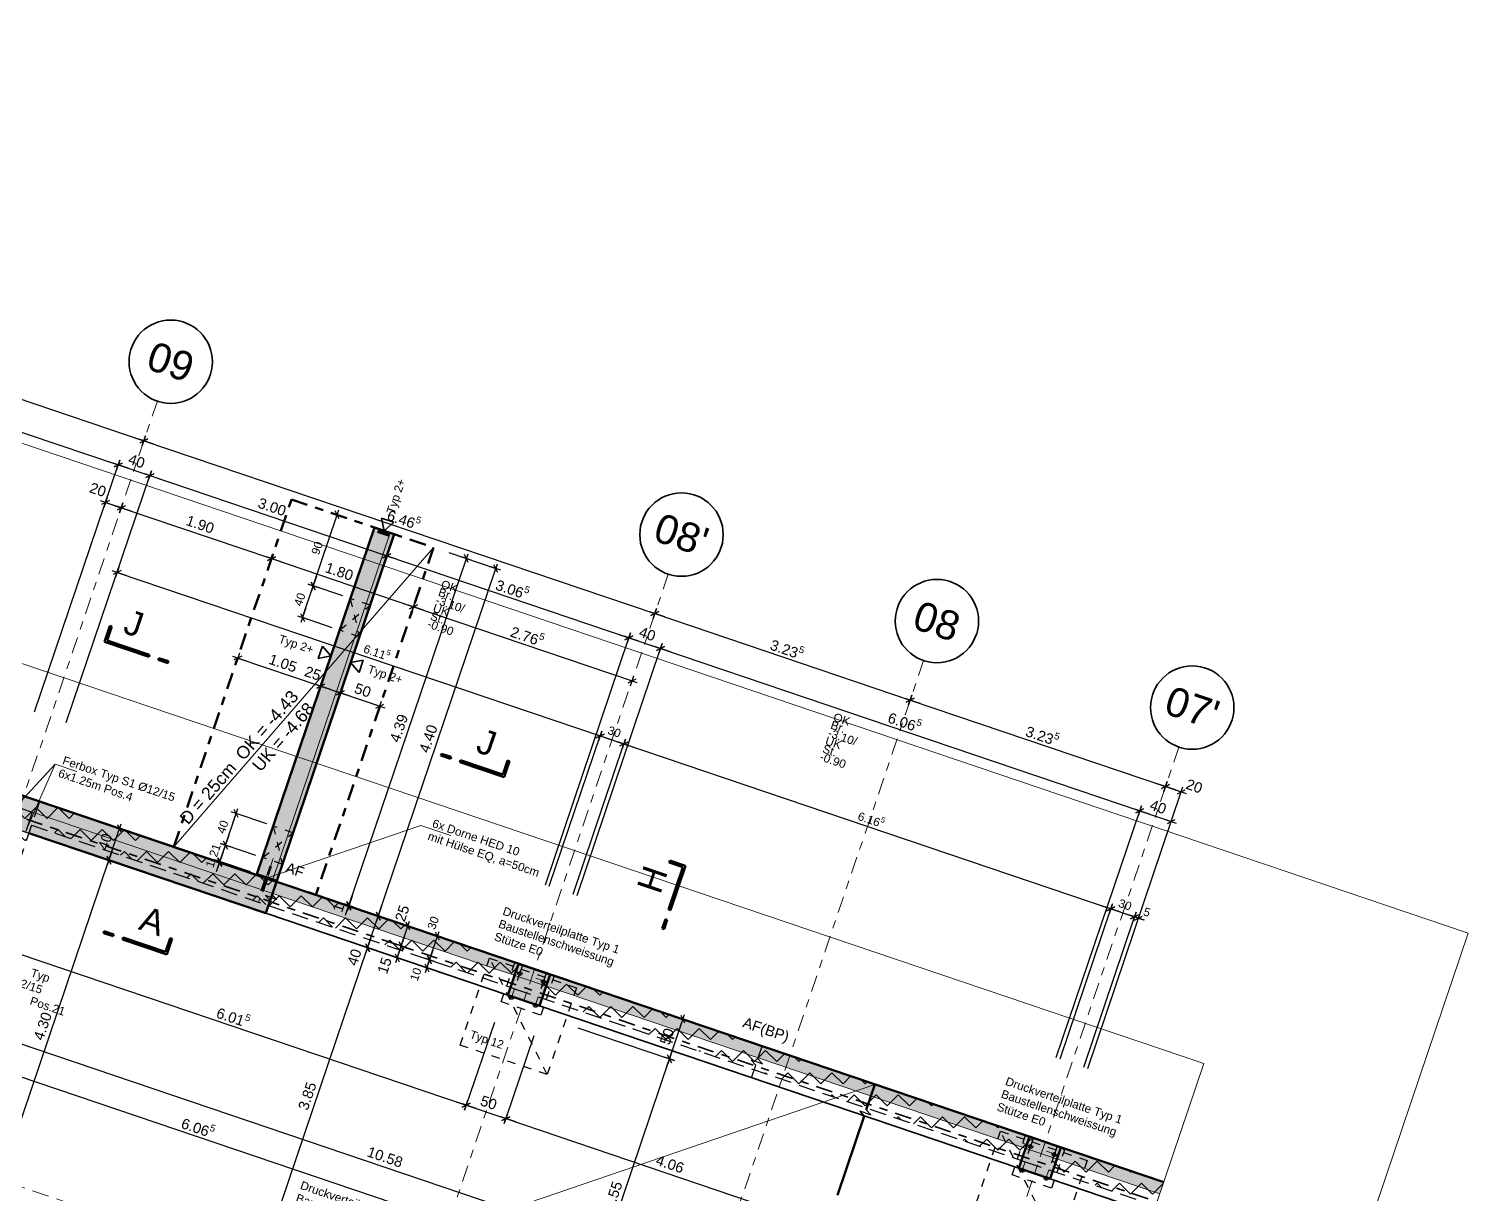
# Model space of a CAD drawing. Header units: metres. Extents: x 2661608 to 2661648.6, y 1209464.3 to 1209501.1.
# Drawn here: x 2661631.29 to 2661648.55, y 1209486.44 to 1209500.42 of the extents above; entities that cross this region are included whole.
import ezdxf

# ---------------------------------------------------------------- set-up
doc = ezdxf.new("R2010")
doc.units = ezdxf.units.M
doc.header["$PDMODE"] = 65
for name, pattern in [('AUSGEZOGEN', [0]), ('GETRENNT2_S6', [0.3, 0.2, -0.1]), ('PHANTOM2_S8', [0.3, 0.2, -0.05, 0, -0.05]), ('STRICHLINIE_S4', [0.1, 0.05, -0.05]), ('STRICHPUNKT2_S5', [0.15, 0.1, -0.05]), ('VERDECKT2_S2', [0.025, 0, -0.025])]:
    doc.linetypes.add(name, pattern=pattern)
for name, color, linetype, lineweight in [('TB_639', 7, 'AUSGEZOGEN', 25), ('TB_640', 7, 'AUSGEZOGEN', 25), ('TB_641', 7, 'AUSGEZOGEN', 25), ('TB_642', 7, 'AUSGEZOGEN', 25), ('TB_643', 7, 'AUSGEZOGEN', 25), ('TB_645', 7, 'AUSGEZOGEN', 25), ('TB_646', 7, 'AUSGEZOGEN', 25), ('TB_649', 7, 'AUSGEZOGEN', 25), ('TB_650', 7, 'AUSGEZOGEN', 25), ('TB_651', 7, 'AUSGEZOGEN', 25), ('TB_652', 7, 'AUSGEZOGEN', 25)]:
    doc.layers.add(name, color=color, linetype=linetype, lineweight=lineweight)
doc.styles.add('ARIAL', font='arial.ttf')
doc.styles.add('MtXpl_Arial', font='arial.ttf')
pattern_1 = [(45, (-1e-16, 0.53033), (0, 0.265165042945), [0.1875, -0.1875]), (135, (-1e-16, 0.53033), (-0.265165042945, 0), [0.1875, -0.1875])]

# ---------------------------------------------------------------- blocks, each defined once
blk = doc.blocks.new('COMPLEXOBJECT_4')
at = {"layer": 'TB_645', "color": 7, "linetype": 'VERDECKT2_S2', "lineweight": 25, "transparency": 33554687}
for p, q in [((2661642.588, 1209486.153), (2661642.941, 1209487.195)), ((2661642.941, 1209487.195), (2661643.983, 1209486.843)), ((2661643.63, 1209485.801), (2661642.941, 1209487.195)), ((2661643.983, 1209486.843), (2661643.63, 1209485.801)), ((2661643.63, 1209485.801), (2661642.588, 1209486.153))]:
    blk.add_line(p, q, dxfattribs=at)
at = {"layer": 'TB_645', "color": 7, "linetype": 'AUSGEZOGEN', "lineweight": 25, "transparency": 33554687, "insert": (2661642.682, 1209486.212), "char_height": 0.1, "width": 0.47747, "attachment_point": 7, "rotation": 341.2953, "style": 'ARIAL'}
blk.add_mtext('\\W0.98;Typ 12', dxfattribs=at)
blk = doc.blocks.new('COMPLEXOBJECT_5')
at = {"layer": 'TB_645', "color": 7, "linetype": 'VERDECKT2_S2', "lineweight": 25, "transparency": 33554687}
for p, q in [((2661636.463, 1209488.227), (2661636.815, 1209489.269)), ((2661636.815, 1209489.269), (2661637.857, 1209488.916)), ((2661637.505, 1209487.875), (2661636.815, 1209489.269)), ((2661637.857, 1209488.916), (2661637.505, 1209487.875)), ((2661637.505, 1209487.875), (2661636.463, 1209488.227))]:
    blk.add_line(p, q, dxfattribs=at)
at = {"layer": 'TB_645', "color": 7, "linetype": 'AUSGEZOGEN', "lineweight": 25, "transparency": 33554687, "insert": (2661636.557, 1209488.286), "char_height": 0.1, "width": 0.47747, "attachment_point": 7, "rotation": 341.2953, "style": 'ARIAL'}
blk.add_mtext('\\W0.98;Typ 12', dxfattribs=at)
blk = doc.blocks.new('COMPLEXOBJECT_10')
at = {"layer": 'TB_652', "color": 5, "linetype": 'STRICHPUNKT2_S5', "lineweight": 25, "transparency": 33554687}
for p, q in [((2661643.08, 1209486.673), (2661643.241, 1209487.147)), ((2661643.241, 1209487.147), (2661643.714, 1209486.986)), ((2661643.714, 1209486.986), (2661643.554, 1209486.513)), ((2661643.554, 1209486.513), (2661643.08, 1209486.673))]:
    blk.add_line(p, q, dxfattribs=at)
at = {"layer": 'TB_652', "color": 5, "linetype": 'STRICHPUNKT2_S5', "lineweight": 18, "transparency": 33554687}
for p, q in [((2661643.209, 1209487.052), (2661643.398, 1209486.988)), ((2661643.336, 1209487.114), (2661643.271, 1209486.925)), ((2661643.62, 1209487.018), (2661643.556, 1209486.829)), ((2661643.493, 1209486.956), (2661643.682, 1209486.891)), ((2661643.113, 1209486.768), (2661643.302, 1209486.704)), ((2661643.239, 1209486.83), (2661643.175, 1209486.641)), ((2661643.397, 1209486.671), (2661643.586, 1209486.607)), ((2661643.523, 1209486.734), (2661643.459, 1209486.545))]:
    blk.add_line(p, q, dxfattribs=at)
for centre, radius in [((2661643.303, 1209487.02), 0.03), ((2661643.303, 1209487.02), 0.015), ((2661643.588, 1209486.924), 0.03), ((2661643.588, 1209486.924), 0.015), ((2661643.207, 1209486.736), 0.03), ((2661643.207, 1209486.736), 0.015), ((2661643.491, 1209486.639), 0.03), ((2661643.491, 1209486.639), 0.015)]:
    blk.add_circle(centre, radius, dxfattribs=at)
blk = doc.blocks.new('COMPLEXOBJECT_11')
at = {"layer": 'TB_652', "color": 5, "linetype": 'STRICHPUNKT2_S5', "lineweight": 25, "transparency": 33554687}
for p, q in [((2661636.955, 1209488.747), (2661637.116, 1209489.22)), ((2661637.116, 1209489.22), (2661637.589, 1209489.06)), ((2661637.589, 1209489.06), (2661637.429, 1209488.586)), ((2661637.429, 1209488.586), (2661636.955, 1209488.747))]:
    blk.add_line(p, q, dxfattribs=at)
at = {"layer": 'TB_652', "color": 5, "linetype": 'STRICHPUNKT2_S5', "lineweight": 18, "transparency": 33554687}
for p, q in [((2661637.084, 1209489.126), (2661637.273, 1209489.061)), ((2661637.21, 1209489.188), (2661637.146, 1209488.999)), ((2661637.495, 1209489.092), (2661637.43, 1209488.903)), ((2661637.368, 1209489.029), (2661637.557, 1209488.965)), ((2661636.987, 1209488.841), (2661637.177, 1209488.777)), ((2661637.114, 1209488.904), (2661637.05, 1209488.715)), ((2661637.272, 1209488.745), (2661637.461, 1209488.681)), ((2661637.398, 1209488.808), (2661637.334, 1209488.618))]:
    blk.add_line(p, q, dxfattribs=at)
for centre, radius in [((2661637.178, 1209489.094), 0.03), ((2661637.178, 1209489.094), 0.015), ((2661637.462, 1209488.997), 0.03), ((2661637.462, 1209488.997), 0.015), ((2661637.082, 1209488.809), 0.03), ((2661637.082, 1209488.809), 0.015), ((2661637.366, 1209488.713), 0.03), ((2661637.366, 1209488.713), 0.015)]:
    blk.add_circle(centre, radius, dxfattribs=at)
blk = doc.blocks.new('ALL_ML_STRICH')
at = {"color": 0, "linetype": 'ByBlock', "lineweight": -2}
for p, q in [((-1, 0), (0.5, 0)), ((-0.3, -0.3), (0.3, 0.3)), ((0, -0.5), (0, 0.5))]:
    blk.add_line(p, q, dxfattribs=at)

msp = doc.modelspace()

# ---------------------------------------------------------------- hatches: boundary and pattern name
at = {"layer": 'TB_639', "linetype": 'AUSGEZOGEN', "lineweight": 18, "transparency": 33554687}
for points in [[(2661620.68, 1209494.363), (2661627.879, 1209491.925), (2661627.757, 1209491.566), (2661627.994, 1209491.485), (2661628.115, 1209491.845), (2661630.91, 1209490.899), (2661630.91, 1209490.899), (2661631.289, 1209490.771), (2661631.289, 1209490.771), (2661634.13, 1209489.809), (2661634.258, 1209490.188), (2661620.808, 1209494.742)], [(2661637.035, 1209488.825), (2661637.414, 1209488.697), (2661637.542, 1209489.076), (2661637.163, 1209489.204)], [(2661643.16, 1209486.752), (2661643.539, 1209486.623), (2661643.667, 1209487.002), (2661643.288, 1209487.131)]]:
    msp.add_hatch(color=254, dxfattribs=at).paths.add_polyline_path(points)
at = {"layer": 'TB_639', "linetype": 'AUSGEZOGEN', "lineweight": 70, "transparency": 33554687}
msp.add_hatch(color=254, dxfattribs=at).paths.add_polyline_path([(2661634.025, 1209490.277), (2661634.262, 1209490.197), (2661635.669, 1209494.355), (2661635.433, 1209494.436)])
at = {"layer": 'TB_640', "linetype": 'AUSGEZOGEN', "lineweight": 18, "transparency": 33554687}
msp.add_hatch(color=81, dxfattribs=at).paths.add_polyline_path([(2661635.433, 1209494.436), (2661635.48, 1209494.42), (2661634.072, 1209490.261), (2661634.025, 1209490.277)], flags=16)
msp.add_hatch(color=81, dxfattribs=at).paths.add_polyline_path([(2661635.669, 1209494.355), (2661635.622, 1209494.371), (2661634.214, 1209490.213), (2661634.262, 1209490.197)])
at = {"layer": 'TB_640', "linetype": 'AUSGEZOGEN', "lineweight": 35, "transparency": 33554687}
for color, points in [(81, [(2661635.48, 1209494.42), (2661635.464, 1209494.372), (2661635.606, 1209494.324), (2661635.622, 1209494.371)]), (254, [(2661616.196, 1209491.658), (2661616.148, 1209491.516), (2661618.828, 1209490.608), (2661618.732, 1209490.324), (2661626.83, 1209487.582), (2661626.911, 1209487.819), (2661629.705, 1209486.873), (2661631.132, 1209491.088), (2661644.852, 1209486.443), (2661644.9, 1209486.585), (2661631.038, 1209491.278), (2661629.611, 1209487.063), (2661626.817, 1209488.009), (2661626.736, 1209487.772), (2661618.922, 1209490.418), (2661619.018, 1209490.702)])]:
    msp.add_hatch(color=color, dxfattribs=at).paths.add_polyline_path(points)
at = {"layer": 'TB_646', "linetype": 'AUSGEZOGEN', "lineweight": 18, "transparency": 33554687}
h = msp.add_hatch(dxfattribs=at)
h.set_pattern_fill('MUSTER', scale=0.1875, angle=45, style=0, pattern_type=2)
h.set_pattern_definition(pattern_1)
h.paths.add_polyline_path([(2661628.007, 1209492.304), (2661627.757, 1209491.566), (2661627.994, 1209491.485), (2661628.115, 1209491.845), (2661630.91, 1209490.899), (2661630.788, 1209490.539), (2661631.167, 1209490.411), (2661631.417, 1209491.15)], flags=0)
h = msp.add_hatch(dxfattribs=at)
h.set_pattern_fill('MUSTER', scale=0.1875, angle=45, style=0, pattern_type=2)
h.set_pattern_definition(pattern_1)
h.paths.add_polyline_path([(2661631.321, 1209490.866), (2661637.114, 1209488.904), (2661637.21, 1209489.188), (2661631.417, 1209491.15)], flags=0)
h = msp.add_hatch(dxfattribs=at)
h.set_pattern_fill('MUSTER', scale=0.1875, angle=45, style=0, pattern_type=2)
h.set_pattern_definition(pattern_1)
h.paths.add_polyline_path([(2661637.398, 1209488.808), (2661643.239, 1209486.83), (2661643.336, 1209487.114), (2661637.495, 1209489.092)], flags=0)
h = msp.add_hatch(dxfattribs=at)
h.set_pattern_fill('MUSTER', scale=0.1875, angle=45, style=0, pattern_type=2)
h.set_pattern_definition(pattern_1)
h.paths.add_polyline_path([(2661644.804, 1209486.301), (2661644.9, 1209486.585), (2661643.62, 1209487.018), (2661643.523, 1209486.734)], flags=0)

# ---------------------------------------------------------------- linework, layer by layer
at = {"layer": 'DEFPOINTS', "color": 7, "linetype": 'AUSGEZOGEN', "lineweight": 25, "transparency": 16777216}
for p in [(2661632.67, 1209495.476), (2661632.361, 1209495.185), (2661632.585, 1209495.223), (2661632.585, 1209495.223), (2661632.74, 1209495.057), (2661632.208, 1209494.735), (2661632.398, 1209494.671), (2661635.057, 1209494.563), (2661635.581, 1209494.095), (2661636.143, 1209494.195), (2661636.143, 1209494.195), (2661634.198, 1209494.062), (2661632.347, 1209493.897), (2661634.104, 1209493.784), (2661634.7, 1209493.734), (2661635.171, 1209493.574), (2661635.171, 1209493.574), (2661635.407, 1209493.58), (2661635.407, 1209493.58), (2661635.087, 1209493.414), (2661635.087, 1209493.414), (2661635.902, 1209493.485), (2661638.796, 1209493.403), (2661634.571, 1209493.355), (2661635.343, 1209493.39), (2661635.343, 1209493.39), (2661638.738, 1209493.232), (2661638.738, 1209493.232), (2661635.016, 1209493.204), (2661635.784, 1209493.136), (2661635.784, 1209493.136), (2661635.784, 1209493.136), (2661638.486, 1209493.111), (2661633.84, 1209493.006), (2661633.84, 1209493.006), (2661638.865, 1209492.983), (2661633.794, 1209492.87), (2661634.789, 1209492.534), (2661635.025, 1209492.453), (2661641.858, 1209492.366), (2661638.39, 1209492.204), (2661631.514, 1209492.06), (2661631.514, 1209492.06), (2661641.74, 1209492.016), (2661641.74, 1209492.016), (2661638.14, 1209491.935), (2661638.425, 1209491.839), (2661644.921, 1209491.329), (2661631.417, 1209491.15), (2661644.882, 1209491.213), (2661644.882, 1209491.213), (2661631.91, 1209490.983), (2661644.611, 1209491.038), (2661634.22, 1209490.855), (2661631.767, 1209490.609), (2661631.767, 1209490.609), (2661633.383, 1209490.484), (2661633.648, 1209490.627), (2661634.092, 1209490.476), (2661634.092, 1209490.476), (2661632.25, 1209490.445), (2661633.577, 1209490.418), (2661633.58, 1209490.428), (2661634.025, 1209490.277), (2661634.025, 1209490.277), (2661634.262, 1209490.197), (2661634.262, 1209490.197), (2661634.323, 1209490.166), (2661635.125, 1209489.894), (2661635.128, 1209489.904), (2661635.48, 1209489.774), (2661635.484, 1209489.773), (2661635.484, 1209489.773), (2661644.266, 1209489.861), (2661635.934, 1209489.621), (2661644.55, 1209489.765), (2661636.222, 1209489.523), (2661635.306, 1209489.411), (2661635.306, 1209489.411), (2661635.352, 1209489.395), (2661635.707, 1209489.275), (2661635.755, 1209489.417), (2661635.871, 1209489.378), (2661635.871, 1209489.378), (2661636.026, 1209489.273), (2661636.026, 1209489.273), (2661635.846, 1209489.228), (2661636.004, 1209489.174), (2661636.063, 1209489.155), (2661636.095, 1209489.249), (2661637.15, 1209489.011), (2661637.15, 1209489.011), (2661637.435, 1209488.917), (2661637.435, 1209488.917), (2661637.051, 1209488.873), (2661637.051, 1209488.873), (2661637.436, 1209488.764), (2661637.436, 1209488.764), (2661643.198, 1209486.865), (2661643.198, 1209486.865), (2661643.271, 1209486.925), (2661643.271, 1209486.925), (2661643.552, 1209486.664), (2661643.556, 1209486.829), (2661643.556, 1209486.829), (2661643.578, 1209486.739), (2661643.539, 1209486.623), (2661644.9, 1209486.585), (2661644.9, 1209486.585), (2661644.9, 1209486.585)]:
    msp.add_point(p, dxfattribs=at)
at = {"layer": 'DEFPOINTS', "color": 5, "linetype": 'AUSGEZOGEN', "lineweight": 25, "transparency": 16777216}
for p in [(2661636.955, 1209488.747), (2661636.955, 1209488.747), (2661638.205, 1209488.852), (2661637.429, 1209488.586), (2661637.429, 1209488.586), (2661637.429, 1209488.586), (2661637.429, 1209488.586), (2661638.973, 1209488.064), (2661636.535, 1209487.507), (2661637.009, 1209487.346), (2661643.08, 1209486.673), (2661643.08, 1209486.673), (2661643.554, 1209486.513)]:
    msp.add_point(p, dxfattribs=at)
at = {"layer": 'TB_639', "color": 191, "linetype": 'AUSGEZOGEN', "lineweight": 13, "transparency": 33554687}
for p, q in [((2661618.088, 1209497.246), (2661645.381, 1209488.006)), ((2661645.381, 1209488.006), (2661638.425, 1209467.461))]:
    msp.add_line(p, q, dxfattribs=at)
at = {"layer": 'TB_640', "color": 191, "linetype": 'AUSGEZOGEN', "lineweight": 13, "transparency": 33554687}
for p, q in [((2661634.214, 1209490.213), (2661635.622, 1209494.371)), ((2661644.9, 1209486.585), (2661631.038, 1209491.278)), ((2661644.852, 1209486.443), (2661631.132, 1209491.088))]:
    msp.add_line(p, q, dxfattribs=at)
at = {"layer": 'TB_640', "color": 7, "linetype": 'AUSGEZOGEN', "lineweight": 18, "transparency": 33554687}
msp.add_line((2661634.072, 1209490.261), (2661634.214, 1209490.213), dxfattribs=at)
at = {"layer": 'TB_641', "color": 7, "linetype": 'AUSGEZOGEN', "lineweight": 50, "transparency": 33554687}
for p, q in [((2661634.258, 1209490.188), (2661617.607, 1209495.826)), ((2661634.025, 1209490.277), (2661635.433, 1209494.436)), ((2661635.669, 1209494.355), (2661635.433, 1209494.436)), ((2661634.262, 1209490.197), (2661635.669, 1209494.355)), ((2661631.289, 1209490.771), (2661634.13, 1209489.809)), ((2661634.025, 1209490.277), (2661634.262, 1209490.197)), ((2661634.13, 1209489.809), (2661634.258, 1209490.188)), ((2661637.163, 1209489.204), (2661637.035, 1209488.825)), ((2661637.542, 1209489.076), (2661637.163, 1209489.204)), ((2661637.542, 1209489.076), (2661637.163, 1209489.204)), ((2661637.414, 1209488.697), (2661637.542, 1209489.076)), ((2661637.035, 1209488.825), (2661637.414, 1209488.697)), ((2661637.035, 1209488.825), (2661637.414, 1209488.697)), ((2661643.288, 1209487.131), (2661643.16, 1209486.752)), ((2661643.667, 1209487.002), (2661643.288, 1209487.131)), ((2661643.667, 1209487.002), (2661643.288, 1209487.131)), ((2661643.667, 1209487.002), (2661643.539, 1209486.623)), ((2661643.16, 1209486.752), (2661643.539, 1209486.623)), ((2661643.16, 1209486.752), (2661643.539, 1209486.623))]:
    msp.add_line(p, q, dxfattribs=at)
at = {"layer": 'TB_641', "color": 7, "linetype": 'AUSGEZOGEN', "lineweight": 35, "transparency": 33554687}
for p, q in [((2661635.668, 1209494.498), (2661635.52, 1209494.548)), ((2661635.52, 1209494.548), (2661635.551, 1209494.395)), ((2661635.551, 1209494.395), (2661635.668, 1209494.498)), ((2661634.759, 1209492.865), (2661634.809, 1209493.012)), ((2661634.911, 1209492.895), (2661634.759, 1209492.865)), ((2661634.809, 1209493.012), (2661634.911, 1209492.895)), ((2661635.3, 1209492.846), (2661635.148, 1209492.815)), ((2661635.148, 1209492.815), (2661635.25, 1209492.698)), ((2661635.25, 1209492.698), (2661635.3, 1209492.846)), ((2661634.258, 1209490.188), (2661637.163, 1209489.204)), ((2661634.13, 1209489.809), (2661637.035, 1209488.825)), ((2661643.288, 1209487.131), (2661637.542, 1209489.076)), ((2661637.414, 1209488.697), (2661643.16, 1209486.752)), ((2661644.9, 1209486.585), (2661643.667, 1209487.002)), ((2661643.539, 1209486.623), (2661644.772, 1209486.206))]:
    msp.add_line(p, q, dxfattribs=at)
at = {"layer": 'TB_641', "color": 7, "linetype": 'AUSGEZOGEN', "lineweight": 25, "transparency": 33554687}
for p, q in [((2661631.189, 1209491.069), (2661631.331, 1209491.021)), ((2661631.331, 1209491.021), (2661631.257, 1209490.803)), ((2661631.136, 1209490.823), (2661631.289, 1209490.771))]:
    msp.add_line(p, q, dxfattribs=at)
at = {"layer": 'TB_641', "color": 1, "linetype": 'AUSGEZOGEN', "lineweight": 25, "transparency": 33554687}
for p, q in [((2661634.207, 1209490.035), (2661634.258, 1209490.188)), ((2661634.194, 1209489.998), (2661634.128, 1209490.021)), ((2661634.128, 1209490.021), (2661634.182, 1209489.962)), ((2661634.13, 1209489.809), (2661634.182, 1209489.962)), ((2661634.194, 1209489.998), (2661634.261, 1209489.976)), ((2661634.261, 1209489.976), (2661634.207, 1209490.035)), ((2661640.032, 1209488.063), (2661640.084, 1209488.216)), ((2661640.019, 1209488.026), (2661639.953, 1209488.049)), ((2661639.953, 1209488.049), (2661640.007, 1209487.989)), ((2661640.086, 1209488.004), (2661640.032, 1209488.063)), ((2661639.955, 1209487.837), (2661640.007, 1209487.989)), ((2661640.019, 1209488.026), (2661640.086, 1209488.004))]:
    msp.add_line(p, q, dxfattribs=at)
at = {"layer": 'TB_642', "color": 7, "linetype": 'AUSGEZOGEN', "lineweight": 70, "transparency": 33554687}
msp.add_line((2661617.607, 1209495.826), (2661644.9, 1209486.585), dxfattribs=at)
at = {"layer": 'TB_642', "color": 7, "linetype": 'PHANTOM2_S8', "lineweight": 70, "transparency": 33554687}
for p, q in [((2661633.027, 1209490.605), (2661634.438, 1209494.772)), ((2661634.438, 1209494.772), (2661636.143, 1209494.195)), ((2661636.143, 1209494.195), (2661634.732, 1209490.027))]:
    msp.add_line(p, q, dxfattribs=at)
at = {"layer": 'TB_643', "color": 191, "linetype": 'AUSGEZOGEN', "lineweight": 13, "transparency": 33554687}
for p, q in [((2661616.522, 1209500.416), (2661648.551, 1209489.572)), ((2661648.551, 1209489.572), (2661639.991, 1209464.291))]:
    msp.add_line(p, q, dxfattribs=at)
at = {"layer": 'TB_643', "color": 7, "linetype": 'PHANTOM2_S8', "lineweight": 35, "transparency": 33554687}
msp.add_line((2661615.159, 1209496.39), (2661647.188, 1209485.546), dxfattribs=at)
at = {"layer": 'TB_643', "color": 7, "linetype": 'PHANTOM2_S8', "lineweight": 18, "transparency": 33554687}
for p, q in [((2661623.951, 1209469.722), (2661632.831, 1209495.95)), ((2661630.076, 1209467.649), (2661638.956, 1209493.876)), ((2661633.139, 1209466.612), (2661642.019, 1209492.839)), ((2661613.812, 1209492.412), (2661645.841, 1209481.568)), ((2661636.201, 1209465.575), (2661645.081, 1209491.802))]:
    msp.add_line(p, q, dxfattribs=at)
at = {"layer": 'TB_643', "color": 7, "linetype": 'AUSGEZOGEN', "lineweight": 35, "transparency": 33554687}
for centre in [(2661632.991, 1209496.423), (2661639.116, 1209494.35), (2661642.179, 1209493.313), (2661645.241, 1209492.276)]:
    msp.add_circle(centre, 0.5, dxfattribs=at)
at = {"layer": 'TB_645', "color": 7, "linetype": 'PHANTOM2_S8', "lineweight": 18, "transparency": 33554687}
msp.add_line((2661634.22, 1209490.465), (2661634.044, 1209489.944), dxfattribs=at)
at = {"layer": 'TB_645', "color": 7, "linetype": 'AUSGEZOGEN', "lineweight": 18, "transparency": 33554687}
for p, q in [((2661634.082, 1209490.089), (2661634.179, 1209490.373)), ((2661634.198, 1209490.367), (2661634.101, 1209490.083)), ((2661634.179, 1209490.373), (2661634.198, 1209490.367)), ((2661634.072, 1209490.082), (2661634.123, 1209490.233)), ((2661634.123, 1209490.233), (2661634.103, 1209490.24)), ((2661634.105, 1209490.071), (2661634.157, 1209490.222)), ((2661634.14, 1209490.228), (2661634.118, 1209490.162)), ((2661634.123, 1209490.233), (2661634.123, 1209490.233)), ((2661634.157, 1209490.222), (2661634.177, 1209490.215)), ((2661634.072, 1209490.082), (2661634.105, 1209490.071)), ((2661634.101, 1209490.083), (2661634.082, 1209490.089)), ((2661634.089, 1209490.076), (2661634.096, 1209490.074)), ((2661634.09, 1209490.076), (2661634.105, 1209490.071))]:
    msp.add_line(p, q, dxfattribs=at)
at = {"layer": 'TB_646', "color": 7, "linetype": 'GETRENNT2_S6', "lineweight": 25, "transparency": 33554687}
for p, q in [((2661631.417, 1209491.15), (2661628.007, 1209492.304)), ((2661631.417, 1209491.15), (2661629.91, 1209486.698)), ((2661637.21, 1209489.188), (2661631.417, 1209491.15)), ((2661631.321, 1209490.866), (2661637.114, 1209488.904)), ((2661637.21, 1209489.188), (2661637.114, 1209488.904)), ((2661637.495, 1209489.092), (2661637.21, 1209489.188)), ((2661637.495, 1209489.092), (2661637.398, 1209488.808)), ((2661643.336, 1209487.114), (2661637.495, 1209489.092)), ((2661637.114, 1209488.904), (2661637.398, 1209488.808)), ((2661637.398, 1209488.808), (2661643.239, 1209486.83)), ((2661643.336, 1209487.114), (2661643.239, 1209486.83)), ((2661643.62, 1209487.018), (2661643.336, 1209487.114)), ((2661643.62, 1209487.018), (2661643.523, 1209486.734)), ((2661644.9, 1209486.585), (2661643.62, 1209487.018)), ((2661643.239, 1209486.83), (2661643.523, 1209486.734)), ((2661643.523, 1209486.734), (2661644.804, 1209486.301))]:
    msp.add_line(p, q, dxfattribs=at)
at = {"layer": 'TB_649', "color": 7, "linetype": 'AUSGEZOGEN', "lineweight": -2, "transparency": 16777216}
for p, q in [((2661626.545, 1209497.55), (2661632.67, 1209495.476)), ((2661629.567, 1209496.131), (2661632.361, 1209495.185)), ((2661632.67, 1209495.476), (2661632.67, 1209495.476)), ((2661632.67, 1209495.476), (2661632.67, 1209495.476)), ((2661632.67, 1209495.476), (2661638.796, 1209493.403)), ((2661631.359, 1209492.225), (2661632.361, 1209495.185)), ((2661631.359, 1209492.225), (2661632.361, 1209495.185)), ((2661632.361, 1209495.185), (2661632.74, 1209495.057)), ((2661631.737, 1209492.097), (2661632.74, 1209495.057)), ((2661631.737, 1209492.097), (2661632.74, 1209495.057)), ((2661632.74, 1209495.057), (2661635.581, 1209494.095)), ((2661632.208, 1209494.735), (2661632.208, 1209494.735)), ((2661632.208, 1209494.735), (2661632.398, 1209494.671)), ((2661632.398, 1209494.671), (2661632.398, 1209494.671)), ((2661632.398, 1209494.671), (2661632.398, 1209494.671)), ((2661632.398, 1209494.671), (2661634.198, 1209494.062)), ((2661634.7, 1209493.734), (2661634.988, 1209494.586)), ((2661634.988, 1209494.586), (2661634.988, 1209494.586)), ((2661635.581, 1209494.095), (2661635.581, 1209494.095)), ((2661635.581, 1209494.095), (2661635.581, 1209494.095)), ((2661635.581, 1209494.095), (2661638.486, 1209493.111)), ((2661636.325, 1209494.134), (2661636.536, 1209494.062)), ((2661636.325, 1209494.134), (2661636.891, 1209493.942)), ((2661634.198, 1209494.062), (2661634.198, 1209494.062)), ((2661634.198, 1209494.062), (2661634.198, 1209494.062)), ((2661634.198, 1209494.062), (2661635.902, 1209493.485)), ((2661635.128, 1209489.904), (2661636.536, 1209494.062)), ((2661635.48, 1209489.774), (2661636.891, 1209493.942)), ((2661632.347, 1209493.897), (2661632.347, 1209493.897)), ((2661632.347, 1209493.897), (2661638.14, 1209491.935)), ((2661634.571, 1209493.355), (2661634.7, 1209493.734)), ((2661635.054, 1209493.614), (2661634.7, 1209493.734)), ((2661635.054, 1209493.614), (2661634.7, 1209493.734)), ((2661635.902, 1209493.485), (2661635.902, 1209493.485)), ((2661635.902, 1209493.485), (2661635.902, 1209493.485)), ((2661635.902, 1209493.485), (2661638.523, 1209492.597)), ((2661638.796, 1209493.403), (2661638.796, 1209493.403)), ((2661638.796, 1209493.403), (2661638.796, 1209493.403)), ((2661638.796, 1209493.403), (2661641.858, 1209492.366)), ((2661634.928, 1209493.234), (2661634.571, 1209493.355)), ((2661637.484, 1209490.152), (2661638.486, 1209493.111)), ((2661637.484, 1209490.152), (2661638.486, 1209493.111)), ((2661638.486, 1209493.111), (2661638.865, 1209492.983)), ((2661637.863, 1209490.023), (2661638.865, 1209492.983)), ((2661637.863, 1209490.023), (2661638.865, 1209492.983)), ((2661638.865, 1209492.983), (2661644.611, 1209491.038)), ((2661633.794, 1209492.87), (2661633.794, 1209492.87)), ((2661633.794, 1209492.87), (2661634.789, 1209492.534)), ((2661634.789, 1209492.534), (2661634.789, 1209492.534)), ((2661634.789, 1209492.534), (2661634.789, 1209492.534)), ((2661634.789, 1209492.534), (2661635.025, 1209492.453)), ((2661638.523, 1209492.597), (2661638.523, 1209492.597)), ((2661635.025, 1209492.453), (2661635.025, 1209492.453)), ((2661635.025, 1209492.453), (2661635.025, 1209492.453)), ((2661635.025, 1209492.453), (2661635.499, 1209492.293)), ((2661641.858, 1209492.366), (2661641.858, 1209492.366)), ((2661641.858, 1209492.366), (2661641.858, 1209492.366)), ((2661641.858, 1209492.366), (2661644.921, 1209491.329)), ((2661635.499, 1209492.293), (2661635.499, 1209492.293)), ((2661637.531, 1209490.135), (2661638.14, 1209491.935)), ((2661637.531, 1209490.135), (2661638.14, 1209491.935)), ((2661638.14, 1209491.935), (2661638.425, 1209491.839)), ((2661637.815, 1209490.039), (2661638.425, 1209491.839)), ((2661637.815, 1209490.039), (2661638.425, 1209491.839)), ((2661638.425, 1209491.839), (2661644.266, 1209489.861)), ((2661644.921, 1209491.329), (2661644.921, 1209491.329)), ((2661644.921, 1209491.329), (2661644.921, 1209491.329)), ((2661644.921, 1209491.329), (2661645.11, 1209491.265)), ((2661643.988, 1209487.949), (2661645.11, 1209491.265)), ((2661633.648, 1209490.627), (2661633.776, 1209491.006)), ((2661634.143, 1209490.882), (2661633.776, 1209491.006)), ((2661643.609, 1209488.078), (2661644.611, 1209491.038)), ((2661643.609, 1209488.078), (2661644.611, 1209491.038)), ((2661644.611, 1209491.038), (2661644.99, 1209490.909)), ((2661632.25, 1209490.445), (2661632.378, 1209490.824)), ((2661632.378, 1209490.824), (2661632.378, 1209490.824)), ((2661643.988, 1209487.949), (2661644.99, 1209490.909)), ((2661633.58, 1209490.428), (2661633.648, 1209490.627)), ((2661634.013, 1209490.503), (2661633.648, 1209490.627)), ((2661634.013, 1209490.503), (2661633.648, 1209490.627)), ((2661630.871, 1209486.373), (2661632.25, 1209490.445)), ((2661632.25, 1209490.445), (2661632.25, 1209490.445)), ((2661632.25, 1209490.445), (2661632.25, 1209490.445)), ((2661633.577, 1209490.418), (2661633.58, 1209490.428)), ((2661633.577, 1209490.418), (2661633.577, 1209490.418)), ((2661633.946, 1209490.304), (2661633.58, 1209490.428)), ((2661633.946, 1209490.304), (2661633.58, 1209490.428)), ((2661634.64, 1209490.069), (2661635.128, 1209489.904)), ((2661634.64, 1209490.069), (2661635.128, 1209489.904)), ((2661635.125, 1209489.894), (2661635.128, 1209489.904)), ((2661635.125, 1209489.894), (2661635.125, 1209489.894)), ((2661635.352, 1209489.395), (2661635.48, 1209489.774)), ((2661635.48, 1209489.774), (2661635.48, 1209489.774)), ((2661635.48, 1209489.774), (2661635.48, 1209489.774)), ((2661643.656, 1209488.062), (2661644.266, 1209489.861)), ((2661643.656, 1209488.062), (2661644.266, 1209489.861)), ((2661644.266, 1209489.861), (2661644.55, 1209489.765)), ((2661635.755, 1209489.417), (2661635.836, 1209489.654)), ((2661635.836, 1209489.654), (2661635.836, 1209489.654)), ((2661643.94, 1209487.965), (2661644.55, 1209489.765)), ((2661643.94, 1209487.965), (2661644.55, 1209489.765)), ((2661644.55, 1209489.765), (2661644.597, 1209489.749)), ((2661644.597, 1209489.749), (2661644.597, 1209489.749)), ((2661636.095, 1209489.249), (2661636.191, 1209489.533)), ((2661636.191, 1209489.533), (2661636.191, 1209489.533)), ((2661634.117, 1209485.748), (2661635.352, 1209489.395)), ((2661635.352, 1209489.395), (2661635.352, 1209489.395)), ((2661635.352, 1209489.395), (2661635.352, 1209489.395)), ((2661635.707, 1209489.275), (2661635.755, 1209489.417)), ((2661635.707, 1209489.275), (2661635.707, 1209489.275)), ((2661635.755, 1209489.417), (2661635.755, 1209489.417)), ((2661635.755, 1209489.417), (2661635.755, 1209489.417)), ((2661636.063, 1209489.155), (2661636.095, 1209489.249)), ((2661636.063, 1209489.155), (2661636.063, 1209489.155)), ((2661636.095, 1209489.249), (2661636.095, 1209489.249)), ((2661636.095, 1209489.249), (2661636.095, 1209489.249)), ((2661630.511, 1209488.474), (2661640.53, 1209485.082)), ((2661630.391, 1209488.119), (2661636.137, 1209486.173))]:
    msp.add_line(p, q, dxfattribs=at)
at = {"layer": 'TB_649', "color": 7, "linetype": 'AUSGEZOGEN', "lineweight": 18, "transparency": 33554687}
for p, q in [((2661633.027, 1209490.605), (2661636.143, 1209494.195)), ((2661631.606, 1209491.597), (2661630.948, 1209490.886)), ((2661631.606, 1209491.597), (2661631.251, 1209490.784)), ((2661631.865, 1209491.509), (2661631.606, 1209491.597)), ((2661635.989, 1209490.862), (2661634.14, 1209490.228)), ((2661636.35, 1209490.74), (2661635.989, 1209490.862)), ((2661613.194, 1209478.115), (2661641.436, 1209487.757))]:
    msp.add_line(p, q, dxfattribs=at)
at = {"layer": 'TB_649', "color": 7, "linetype": 'AUSGEZOGEN', "lineweight": 50, "transparency": 33554687}
for p, q in [((2661632.261, 1209493.255), (2661632.197, 1209493.065)), ((2661632.284, 1209493.247), (2661632.228, 1209493.08)), ((2661632.261, 1209493.255), (2661632.284, 1209493.247)), ((2661632.197, 1209493.065), (2661632.728, 1209492.885)), ((2661632.228, 1209493.08), (2661632.735, 1209492.908)), ((2661632.735, 1209492.908), (2661632.728, 1209492.885)), ((2661632.841, 1209492.847), (2661632.849, 1209492.87)), ((2661632.841, 1209492.847), (2661632.955, 1209492.809)), ((2661632.849, 1209492.87), (2661632.963, 1209492.831)), ((2661632.963, 1209492.831), (2661632.955, 1209492.809)), ((2661636.238, 1209491.722), (2661636.23, 1209491.7)), ((2661636.344, 1209491.661), (2661636.23, 1209491.7)), ((2661636.352, 1209491.684), (2661636.238, 1209491.722)), ((2661636.344, 1209491.661), (2661636.352, 1209491.684)), ((2661636.465, 1209491.645), (2661636.458, 1209491.623)), ((2661636.988, 1209491.443), (2661636.458, 1209491.623)), ((2661636.973, 1209491.473), (2661636.465, 1209491.645)), ((2661637.029, 1209491.64), (2661636.973, 1209491.473)), ((2661637.052, 1209491.632), (2661636.988, 1209491.443)), ((2661637.052, 1209491.632), (2661637.029, 1209491.64)), ((2661639.134, 1209490.361), (2661638.962, 1209489.854)), ((2661638.975, 1209490.441), (2661638.967, 1209490.418)), ((2661638.967, 1209490.418), (2661639.134, 1209490.361)), ((2661638.975, 1209490.441), (2661639.164, 1209490.376)), ((2661639.164, 1209490.376), (2661638.985, 1209489.846)), ((2661638.962, 1209489.854), (2661638.985, 1209489.846)), ((2661638.923, 1209489.74), (2661638.885, 1209489.626)), ((2661638.885, 1209489.626), (2661638.908, 1209489.619)), ((2661638.946, 1209489.732), (2661638.908, 1209489.619)), ((2661638.946, 1209489.732), (2661638.923, 1209489.74)), ((2661632.193, 1209489.595), (2661632.185, 1209489.572)), ((2661632.299, 1209489.533), (2661632.185, 1209489.572)), ((2661632.307, 1209489.556), (2661632.193, 1209489.595)), ((2661632.299, 1209489.533), (2661632.307, 1209489.556)), ((2661632.421, 1209489.518), (2661632.413, 1209489.495)), ((2661632.943, 1209489.315), (2661632.413, 1209489.495)), ((2661632.928, 1209489.346), (2661632.421, 1209489.518)), ((2661632.985, 1209489.512), (2661632.928, 1209489.346)), ((2661633.007, 1209489.505), (2661632.943, 1209489.315)), ((2661633.007, 1209489.505), (2661632.985, 1209489.512))]:
    msp.add_line(p, q, dxfattribs=at)
at = {"layer": 'TB_649', "color": 5, "linetype": 'AUSGEZOGEN', "lineweight": -2, "transparency": 16777216}
for p, q in [((2661630.837, 1209489.436), (2661636.535, 1209487.507)), ((2661636.872, 1209488.499), (2661636.535, 1209487.507)), ((2661636.872, 1209488.499), (2661636.535, 1209487.507)), ((2661637.871, 1209488.437), (2661638.973, 1209488.064)), ((2661637.871, 1209488.437), (2661638.973, 1209488.064)), ((2661638.973, 1209488.064), (2661639.134, 1209488.537)), ((2661639.134, 1209488.537), (2661639.134, 1209488.537)), ((2661637.346, 1209488.34), (2661637.009, 1209487.346)), ((2661637.346, 1209488.34), (2661637.009, 1209487.346)), ((2661637.835, 1209484.701), (2661638.973, 1209488.064)), ((2661636.535, 1209487.507), (2661637.009, 1209487.346)), ((2661637.009, 1209487.346), (2661640.856, 1209486.044))]:
    msp.add_line(p, q, dxfattribs=at)
at = {"layer": 'TB_650', "color": 1, "linetype": 'AUSGEZOGEN', "lineweight": 70, "transparency": 33554687}
for p, q in [((2661641.332, 1209487.451), (2661641.436, 1209487.757)), ((2661640.987, 1209486.43), (2661641.308, 1209487.377)), ((2661641.308, 1209487.377), (2661641.308, 1209487.377))]:
    msp.add_line(p, q, dxfattribs=at)
at = {"layer": 'TB_650', "color": 1, "linetype": 'AUSGEZOGEN', "lineweight": 25, "transparency": 33554687}
for p, q in [((2661641.32, 1209487.414), (2661641.254, 1209487.436)), ((2661641.254, 1209487.436), (2661641.308, 1209487.377)), ((2661641.32, 1209487.414), (2661641.386, 1209487.391)), ((2661641.386, 1209487.391), (2661641.332, 1209487.451))]:
    msp.add_line(p, q, dxfattribs=at)
at = {"layer": 'TB_651', "color": 7, "linetype": 'STRICHLINIE_S4', "lineweight": 25, "transparency": 33554687}
for p, q in [((2661635.381, 1209493.503), (2661635.144, 1209493.583)), ((2661635.144, 1209493.583), (2661635.252, 1209493.124)), ((2661635.016, 1209493.204), (2661635.381, 1209493.503)), ((2661635.252, 1209493.124), (2661635.016, 1209493.204)), ((2661634.457, 1209490.775), (2661634.22, 1209490.855)), ((2661634.22, 1209490.855), (2661634.329, 1209490.396)), ((2661634.092, 1209490.476), (2661634.457, 1209490.775)), ((2661634.329, 1209490.396), (2661634.092, 1209490.476))]:
    msp.add_line(p, q, dxfattribs=at)

# ---------------------------------------------------------------- block references
at = {"layer": 'TB_645', "color": 7, "linetype": 'VERDECKT2_S2', "lineweight": 25, "transparency": 33554687}
for name in ['COMPLEXOBJECT_5', 'COMPLEXOBJECT_4']:
    msp.add_blockref(name, (0, 0), dxfattribs=at)
at = {"layer": 'TB_649', "color": 7, "linetype": 'AUSGEZOGEN', "lineweight": 25, "transparency": 16777216, "xscale": 0.125, "yscale": 0.125, "zscale": 0.125}
for p, rotation in [((2661632.67, 1209495.476), 341.295243235156), ((2661632.67, 1209495.476), 161.2952432351559), ((2661632.361, 1209495.185), 341.2952432270984), ((2661632.361, 1209495.185), 161.2952432270984), ((2661632.74, 1209495.057), 341.2952432270984), ((2661632.74, 1209495.057), 161.2952432270984), ((2661632.208, 1209494.735), 161.2952432230188), ((2661632.398, 1209494.671), 341.2952432230189), ((2661632.398, 1209494.671), 161.2952432230188), ((2661634.988, 1209494.586), 71.29524320957314), ((2661634.198, 1209494.062), 341.2952432230189), ((2661634.198, 1209494.062), 161.2952432230188), ((2661635.581, 1209494.095), 341.2952432270984), ((2661635.581, 1209494.095), 161.2952432270984), ((2661636.536, 1209494.062), 71.29524377681953), ((2661632.347, 1209493.897), 161.2952432330918), ((2661636.891, 1209493.942), 71.29524323118135), ((2661634.7, 1209493.734), 71.29524320957314), ((2661634.7, 1209493.734), 251.2952432095731), ((2661635.902, 1209493.485), 341.2952432230189), ((2661634.571, 1209493.355), 251.2952432095731), ((2661635.902, 1209493.485), 161.2952432230188), ((2661638.796, 1209493.403), 341.295243235156), ((2661638.796, 1209493.403), 161.2952432351559), ((2661638.486, 1209493.111), 341.2952432270984), ((2661638.486, 1209493.111), 161.2952432270984), ((2661638.865, 1209492.983), 341.2952432270984), ((2661638.865, 1209492.983), 161.2952432270984), ((2661633.794, 1209492.87), 161.2952432342187), ((2661634.789, 1209492.534), 341.2952432342187), ((2661634.789, 1209492.534), 161.2952432342187), ((2661635.025, 1209492.453), 341.2952432342187), ((2661635.025, 1209492.453), 161.2952432342187), ((2661638.523, 1209492.597), 341.2952432230189), ((2661635.499, 1209492.293), 341.2952432342187), ((2661641.858, 1209492.366), 341.295243235156), ((2661641.858, 1209492.366), 161.2952432351559), ((2661638.14, 1209491.935), 341.2952432330918), ((2661638.14, 1209491.935), 161.2952432330918), ((2661638.425, 1209491.839), 341.2952432330918), ((2661638.425, 1209491.839), 161.2952432330918), ((2661644.921, 1209491.329), 341.295243235156), ((2661644.921, 1209491.329), 161.2952432351559), ((2661645.11, 1209491.265), 341.295243235156), ((2661633.776, 1209491.006), 71.29524295079541), ((2661644.611, 1209491.038), 341.2952432270984), ((2661644.611, 1209491.038), 161.2952432270984), ((2661644.99, 1209490.909), 341.2952432270984), ((2661632.378, 1209490.824), 71.29524324017162), ((2661633.648, 1209490.627), 71.29524295079541), ((2661633.648, 1209490.627), 251.2952429507954), ((2661632.25, 1209490.445), 71.29524324017162), ((2661632.25, 1209490.445), 251.2952432401716), ((2661633.58, 1209490.428), 71.29524295079541), ((2661633.577, 1209490.418), 251.2952429507954), ((2661633.58, 1209490.428), 251.2952429507954), ((2661635.128, 1209489.904), 71.29524377681953), ((2661635.125, 1209489.894), 251.2952437768195), ((2661635.128, 1209489.904), 251.2952437768195), ((2661644.266, 1209489.861), 341.2952432330918), ((2661635.48, 1209489.774), 71.29524323118135), ((2661635.48, 1209489.774), 251.2952432311813), ((2661644.266, 1209489.861), 161.2952432330918), ((2661644.55, 1209489.765), 341.2952432330918), ((2661644.597, 1209489.749), 341.2952432330918), ((2661644.55, 1209489.765), 161.2952432330918), ((2661635.836, 1209489.654), 71.29524331439691), ((2661636.191, 1209489.533), 71.29524335510176), ((2661635.352, 1209489.395), 71.29524323118135), ((2661635.352, 1209489.395), 251.2952432311813), ((2661635.755, 1209489.417), 71.29524331439691), ((2661635.755, 1209489.417), 251.2952433143969), ((2661635.707, 1209489.275), 251.2952433143969), ((2661636.063, 1209489.155), 251.2952433551018), ((2661636.095, 1209489.249), 71.29524335510176), ((2661636.095, 1209489.249), 251.2952433551018)]:
    msp.add_blockref('ALL_ML_STRICH', p, dxfattribs=dict(at, rotation=rotation))
at = {"layer": 'TB_649', "color": 5, "linetype": 'AUSGEZOGEN', "lineweight": 25, "transparency": 16777216, "xscale": 0.125, "yscale": 0.125, "zscale": 0.125}
for p, rotation in [((2661639.134, 1209488.537), 71.29524324192037), ((2661638.973, 1209488.064), 71.29524324192037), ((2661638.973, 1209488.064), 251.2952432419204), ((2661636.535, 1209487.507), 341.2952432342676), ((2661636.535, 1209487.507), 161.2952432342675), ((2661637.009, 1209487.346), 341.2952432342676), ((2661637.009, 1209487.346), 161.2952432342675)]:
    msp.add_blockref('ALL_ML_STRICH', p, dxfattribs=dict(at, rotation=rotation))
at = {"layer": 'TB_652', "color": 5, "linetype": 'STRICHPUNKT2_S5', "lineweight": 25, "transparency": 33554687}
for name in ['COMPLEXOBJECT_11', 'COMPLEXOBJECT_10']:
    msp.add_blockref(name, (0, 0), dxfattribs=at)

# ---------------------------------------------------------------- texts
at = {"layer": 'TB_641', "color": 7, "style": 'MtXpl_Arial'}
for s, rotation, p in [('2+', 71.2952, (2661635.757, 1209494.848)), ('Typ', 71.2952, (2661635.67, 1209494.59)), ('Typ', -18.7048, (2661634.275, 1209493.058)), ('2+', -18.7048, (2661634.533, 1209492.971)), ('Typ', -18.7048, (2661635.343, 1209492.696)), ('2+', -18.7048, (2661635.6, 1209492.609))]:
    msp.add_text(s, height=0.1, rotation=rotation, dxfattribs=at).set_placement(p)
at = {"layer": 'TB_643', "color": 7, "style": 'MtXpl_Arial'}
for s, p in [('09', (2661632.677, 1209496.345)), ("08'", (2661638.758, 1209494.286)), ('08', (2661641.865, 1209493.234)), ("07'", (2661644.884, 1209492.212))]:
    msp.add_text(s, height=0.35, rotation=-18.7048, dxfattribs=at).set_placement(p)
at = {"layer": 'TB_649', "color": 7, "style": 'MtXpl_Arial'}
for s, rotation, width, p in [('J', -18.7048, 0.98, (2661632.405, 1209493.176)), ('J', -18.7048, 0.98, (2661636.636, 1209491.748)), ('H', 71.2952, 0.99, (2661638.86, 1209490.025))]:
    msp.add_text(s, height=0.3, rotation=rotation, dxfattribs=dict(at, width=width)).set_placement(p)
for s, height, rotation, p in [('-4.43', 0.15, 49.0462, (2661634.221, 1209492.04)), ('-4.68', 0.15, 49.0462, (2661634.414, 1209491.895)), ('=', 0.15, 49.0462, (2661634.102, 1209491.904)), ('OK', 0.15, 49.0462, (2661633.866, 1209491.631)), ('=', 0.15, 49.0462, (2661634.296, 1209491.759)), ('Ferbox', 0.1, -18.7048, (2661631.684, 1209491.601)), ('UK', 0.15, 49.0462, (2661634.067, 1209491.495)), ('6x1.25m', 0.1, -18.7048, (2661631.633, 1209491.449)), ('Typ', 0.1, -18.7048, (2661632.133, 1209491.449)), ('25cm', 0.15, 49.0462, (2661633.454, 1209491.156)), ('Pos.4', 0.1, -18.7048, (2661632.177, 1209491.265)), ('S1', 0.1, -18.7048, (2661632.39, 1209491.362)), ('Ø12/15', 0.1, -18.7048, (2661632.589, 1209491.295)), ('=', 0.15, 49.0462, (2661633.335, 1209491.02)), ('D', 0.15, 49.0462, (2661633.198, 1209490.862)), ('6x', 0.1, -18.7048, (2661636.117, 1209490.846)), ('Dorne', 0.1, -18.7048, (2661636.293, 1209490.786)), ('mit', 0.1, -18.7048, (2661636.065, 1209490.694)), ('Hülse', 0.1, -18.7048, (2661636.279, 1209490.621)), ('HED', 0.1, -18.7048, (2661636.691, 1209490.651)), ('EQ,', 0.1, -18.7048, (2661636.654, 1209490.494)), ('a=50cm', 0.1, -18.7048, (2661636.918, 1209490.405)), ('10', 0.1, -18.7048, (2661637.007, 1209490.544)), ('A', 0.3, -18.7048, (2661632.592, 1209489.62)), ('Typ', 0.1, -18.7048, (2661631.3, 1209489.054)), ('Ø12/15', 0.1, -18.7048, (2661630.999, 1209488.987)), ('Pos.21', 0.1, -18.7048, (2661631.293, 1209488.718))]:
    msp.add_text(s, height=height, rotation=rotation, dxfattribs=at).set_placement(p)
at = {"layer": 'TB_649', "color": 1, "style": 'MtXpl_Arial', "width": 0.99}
msp.add_text('AF', height=0.125, rotation=-18.7048, dxfattribs=at).set_placement((2661634.356, 1209490.305))
at = {"layer": 'TB_649', "color": 5, "style": 'MtXpl_Arial'}
for s, p in [('Druckverteilplatte', (2661636.963, 1209489.794)), ('Baustellenschweissung', (2661636.912, 1209489.642)), ('Stütze', (2661636.86, 1209489.489)), ('E0', (2661637.272, 1209489.35)), ('Typ', (2661638.022, 1209489.435)), ('1', (2661638.28, 1209489.348)), ('Druckverteilplatte', (2661642.991, 1209487.753)), ('Stütze', (2661642.888, 1209487.448)), ('Baustellenschweissung', (2661642.94, 1209487.601)), ('E0', (2661643.3, 1209487.309)), ('Typ', (2661644.05, 1209487.394)), ('1', (2661644.308, 1209487.307)), ('Druckverteilplatte', (2661634.535, 1209486.506)), ('Baustellenschweissung', (2661634.483, 1209486.354))]:
    msp.add_text(s, height=0.1, rotation=-18.7048, dxfattribs=at).set_placement(p)
at = {"layer": 'TB_649', "color": 1, "style": 'MtXpl_Arial'}
msp.add_text('AF(BP)', height=0.125, rotation=-18.7048, dxfattribs=at).set_placement((2661639.839, 1209488.448))
at = {"layer": 'TB_649', "color": 7, "linetype": 'AUSGEZOGEN', "lineweight": 25, "transparency": 16777216, "attachment_point": 5, "style": 'ARIAL'}
for s, insert, char_height, width, rotation in [('\\A1;{\\A1;{40\\H0.082500;\\S^ ;}}', (2661632.582, 1209495.231), 0.125, 0.5, 341.2952), ('\\A1;{\\A1;{20\\H0.082500;\\S^ ;}}', (2661632.117, 1209494.888), 0.125, 0.5, 341.2952), ('\\A1;{\\A1;{3.00\\H0.082500;\\S^ ;}}', (2661634.206, 1209494.682), 0.125, 0.5, 341.2952), ('\\A1;{\\A1;{6.46\\H0.082500;\\S5^ ;}}', (2661635.79, 1209494.541), 0.125, 0.625, 341.2952), ('\\A1;{\\A1;{1.90\\H0.082500;\\S^ ;}}', (2661633.343, 1209494.472), 0.125, 0.5, 341.2952), ('\\A1;{\\A1;{90\\H0.066000;\\S^ ;}}', (2661634.746, 1209494.188), 0.1, 0.4, 71.2952), ('\\A1;{\\A1;{1.80\\H0.082500;\\S^ ;}}', (2661635.012, 1209493.907), 0.125, 0.5, 341.2952), ('\\A1;{\\A1;{3.06\\H0.082500;\\S5^ ;}}', (2661637.091, 1209493.705), 0.125, 0.625, 341.2952), ('\\A1;{\\A1;{40\\H0.066000;\\S^ ;}}', (2661634.538, 1209493.573), 0.1, 0.4, 71.2952), ('\\A1;{\\A1;{2.76\\H0.082500;\\S5^ ;}}', (2661637.27, 1209493.143), 0.125, 0.625, 341.2952), ('\\A1;{\\A1;{40\\H0.082500;\\S^ ;}}', (2661638.707, 1209493.158), 0.125, 0.5, 341.2952), ('\\A1;{\\A1;{3.23\\H0.082500;\\S5^ ;}}', (2661640.384, 1209492.986), 0.125, 0.625, 341.2952), ('\\A1;{\\A1;{1.05\\H0.082500;\\S^ ;}}', (2661634.336, 1209492.808), 0.125, 0.5, 341.2952), ('\\A1;{\\A1;{6.11\\H0.066000;\\S5^ ;}}', (2661635.466, 1209492.948), 0.1, 0.5, 341.2952), ('\\A1;{\\A1;{25\\H0.082500;\\S^ ;}}', (2661634.695, 1209492.686), 0.125, 0.5, 341.2952), ('\\A1;{\\A1;{50\\H0.082500;\\S^ ;}}', (2661635.294, 1209492.483), 0.125, 0.5, 341.2952), ('\\A1;{\\A1;{4.39\\H0.082500;\\S^ ;}}', (2661635.727, 1209492.028), 0.125, 0.5, 71.2952), ('\\A1;{\\A1;{6.06\\H0.082500;\\S5^ ;}}', (2661641.795, 1209492.112), 0.125, 0.625, 341.2952), ('\\A1;{\\A1;{4.40\\H0.082500;\\S^ ;}}', (2661636.08, 1209491.903), 0.125, 0.5, 71.2952), ('\\A1;{\\A1;{30\\H0.066000;\\S^ ;}}', (2661638.311, 1209491.985), 0.1, 0.4, 341.2952), ('\\A1;{\\A1;{3.23\\H0.082500;\\S5^ ;}}', (2661643.447, 1209491.949), 0.125, 0.625, 341.2952), ('\\A1;{\\A1;{20\\H0.082500;\\S^ ;}}', (2661645.265, 1209491.333), 0.125, 0.5, 341.2952), ('\\A1;{\\A1;{40\\H0.082500;\\S^ ;}}', (2661644.832, 1209491.084), 0.125, 0.5, 341.2952), ('\\A1;{\\A1;{6.16\\H0.066000;\\S5^ ;}}', (2661641.394, 1209490.941), 0.1, 0.5, 341.2952), ('\\A1;{\\A1;{40\\H0.066000;\\S^ ;}}', (2661633.614, 1209490.845), 0.1, 0.4, 71.2952), ('\\A1;{\\A1;{40\\H0.082500;\\S^ ;}}', (2661632.204, 1209490.667), 0.125, 0.5, 71.2952), ('\\A1;{\\A1;{21\\H0.066000;\\S^ ;}}', (2661633.521, 1209490.564), 0.1, 0.4, 71.2952), ('\\A1;{\\A1;{1\\H0.066000;\\S^ ;}}', (2661633.465, 1209490.399), 0.1, 0.3, 71.2952), ('\\A1;{\\A1;{30\\H0.066000;\\S^ ;}}', (2661644.436, 1209489.911), 0.1, 0.4, 341.2952), ('\\A1;{\\A1;{1\\H0.082500;\\S^ ;}}', (2661635, 1209489.875), 0.125, 0.375, 71.2952), ('\\A1;{\\A1;{25\\H0.082500;\\S^ ;}}', (2661635.767, 1209489.809), 0.125, 0.5, 71.2952), ('\\A1;{\\A1;{30\\H0.066000;\\S^ ;}}', (2661636.138, 1209489.693), 0.1, 0.4, 71.2952), ('\\A1;{\\A1;{5\\H0.066000;\\S^ ;}}', (2661644.698, 1209489.822), 0.1, 0.3, 341.2952), ('\\A1;{\\A1;{40\\H0.082500;\\S^ ;}}', (2661635.193, 1209489.282), 0.125, 0.5, 71.2952), ('\\A1;{\\A1;{15\\H0.082500;\\S^ ;}}', (2661635.555, 1209489.182), 0.125, 0.5, 71.2952), ('\\A1;{\\A1;{10\\H0.066000;\\S^ ;}}', (2661635.929, 1209489.077), 0.1, 0.4, 71.2952), ('\\A1;{\\A1;{4.30\\H0.082500;\\S^ ;}}', (2661631.455, 1209488.455), 0.125, 0.5, 71.2952), ('\\A1;{\\A1;{3.85\\H0.082500;\\S^ ;}}', (2661634.629, 1209487.617), 0.125, 0.5, 71.2952), ('\\A1;{\\A1;{6.06\\H0.082500;\\S5^ ;}}', (2661633.321, 1209487.248), 0.125, 0.625, 341.2952), ('\\A1;{\\A1;{10.58\\H0.082500;\\S^ ;}}', (2661635.561, 1209486.885), 0.125, 0.625, 341.2952)]:
    msp.add_mtext(s, dxfattribs=dict(at, insert=insert, char_height=char_height, width=width, rotation=rotation))
at = {"layer": 'TB_649', "color": 7, "linetype": 'AUSGEZOGEN', "lineweight": 25, "transparency": 16777216, "char_height": 0.1, "width": 0.005, "attachment_point": 1, "rotation": 341.2952, "line_spacing_factor": 0.60241, "style": 'ARIAL'}
for insert in [(2661636.254, 1209493.809), (2661640.959, 1209492.216)]:
    msp.add_mtext('OK Br. -3.10/ UK St. -0.90', dxfattribs=dict(at, insert=insert))
at = {"layer": 'TB_649', "color": 5, "linetype": 'AUSGEZOGEN', "lineweight": 25, "transparency": 16777216, "char_height": 0.125, "attachment_point": 5, "style": 'ARIAL'}
for s, insert, width, rotation in [('\\A1;{\\A1;{6.01\\H0.082500;\\S5^ ;}}', (2661633.743, 1209488.573), 0.625, 341.2952), ('\\A1;{\\A1;{50\\H0.082500;\\S^ ;}}', (2661638.943, 1209488.332), 0.5, 71.2952), ('\\A1;{\\A1;{50\\H0.082500;\\S^ ;}}', (2661636.804, 1209487.537), 0.5, 341.2952), ('\\A1;{\\A1;{4.06\\H0.082500;\\S^ ;}}', (2661638.978, 1209486.801), 0.5, 341.2952), ('\\A1;{\\A1;{3.55\\H0.082500;\\S^ ;}}', (2661638.298, 1209486.427), 0.5, 71.2952)]:
    msp.add_mtext(s, dxfattribs=dict(at, insert=insert, width=width, rotation=rotation))

doc.saveas('drawing.dxf')
